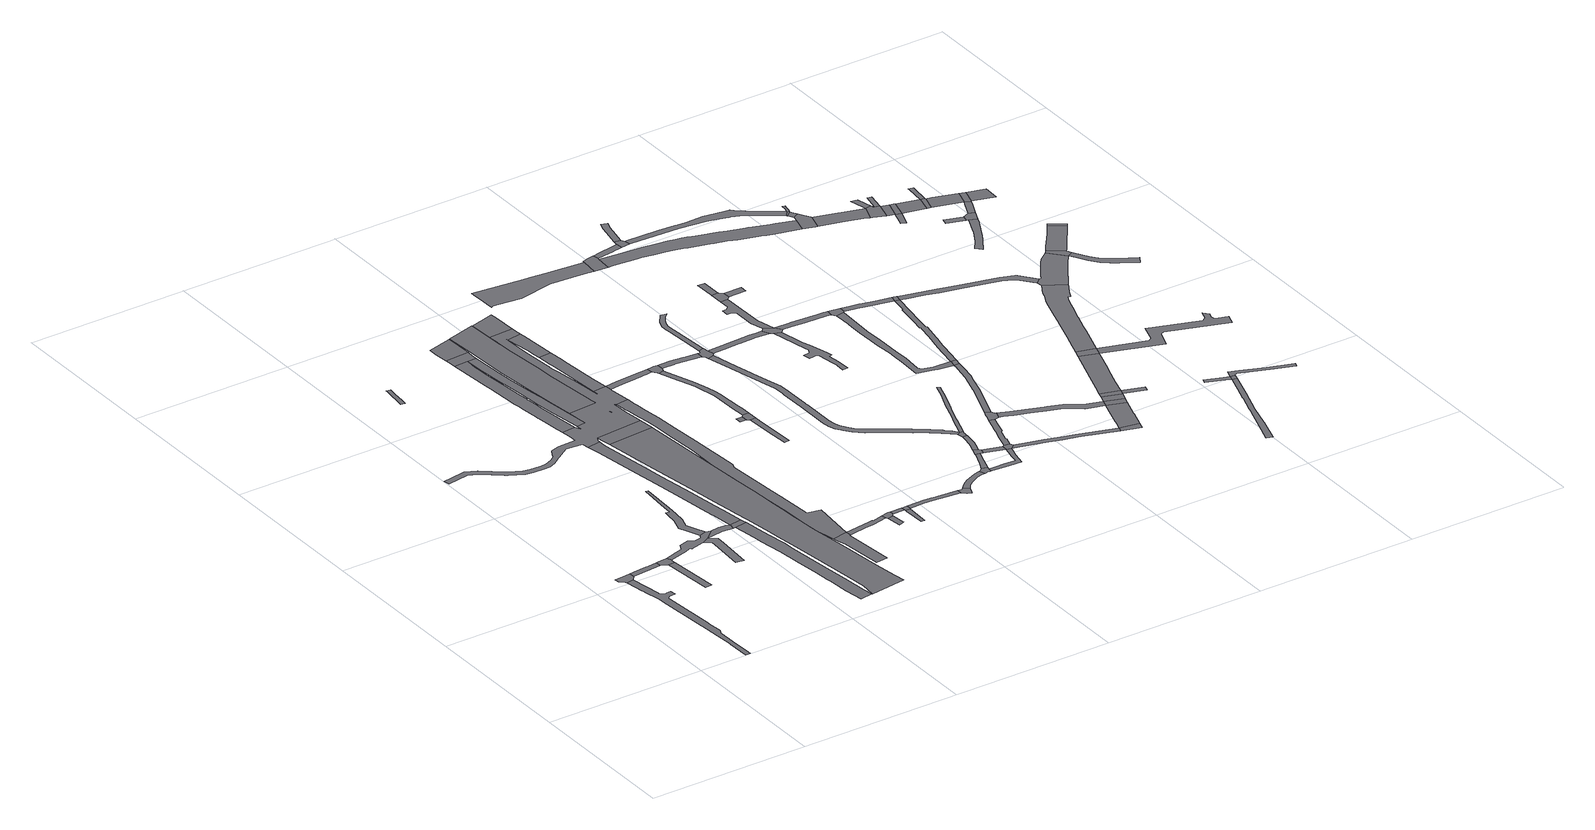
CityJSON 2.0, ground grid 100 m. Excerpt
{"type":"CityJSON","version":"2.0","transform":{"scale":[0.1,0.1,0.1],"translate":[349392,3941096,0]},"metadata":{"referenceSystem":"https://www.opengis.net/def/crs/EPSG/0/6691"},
"CityObjects":{
"road1":{"type":"Road","attributes":{"RoadStructureAttribute.sectionType":"1"},"geometry":[{"type":"MultiSurface","lod":"1","boundaries":[[[0,1,2,3,4,5,6,7,8,9,10,11,12,13,14,15,16,17,18,19,20,21,22,23,24,25,26,27,28,29,30,31,32,33]]]}]},
"road2":{"type":"Road","geometry":[{"type":"MultiSurface","lod":"1","boundaries":[[[32,34,35,36,37,38,39,40,41,33]]]}]},
"road3":{"type":"Road","attributes":{"RoadStructureAttribute.sectionType":"1"},"geometry":[{"type":"MultiSurface","lod":"1","boundaries":[[[42,43,44,45,46,35,34,47,48,49]]]}]},
"road4":{"type":"Road","attributes":{"RoadStructureAttribute.sectionType":"1"},"geometry":[{"type":"MultiSurface","lod":"1","boundaries":[[[50,51,52,53]]]}]},
"road5":{"type":"Road","geometry":[{"type":"MultiSurface","lod":"1","boundaries":[[[54,50,53,55,56,57,58,59,42,49]]]}]},
"road6":{"type":"Road","geometry":[{"type":"MultiSurface","lod":"1","boundaries":[[[60,61,62,63,64,65,66,67,68,69,70,58,57,71,72,73,74,75,76,77,78,79]]]}]},
"road7":{"type":"Road","attributes":{"RoadStructureAttribute.sectionType":"1"},"geometry":[{"type":"MultiSurface","lod":"1","boundaries":[[[78,80,81,82,83,84,85,79]]]}]},
"road8":{"type":"Road","attributes":{"RoadStructureAttribute.sectionType":"1"},"geometry":[{"type":"MultiSurface","lod":"1","boundaries":[[[61,86,87,88,89,90,91,92,93,94,95,96,97,98,99,62]]]}]},
"road9":{"type":"Road","geometry":[{"type":"MultiSurface","lod":"1","boundaries":[[[100,101,102,103,104,105,60,79]]]}]},
"road10":{"type":"Road","attributes":{"RoadStructureAttribute.sectionType":"1"},"geometry":[{"type":"MultiSurface","lod":"1","boundaries":[[[106,107,108,109,110,111,112,113,114,115,116,117]]]}]},
"road11":{"type":"Road","attributes":{"RoadStructureAttribute.sectionType":"1"},"geometry":[{"type":"MultiSurface","lod":"1","boundaries":[[[118,119,120,121,122,123,124,125,126,127,128,129,130,131,132,133,134,135,136,137,138,139,140]]]}]},
"road12":{"type":"Road","geometry":[{"type":"MultiSurface","lod":"1","boundaries":[[[103,102,128,127,141,142]]]}]},
"road13":{"type":"Road","attributes":{"RoadStructureAttribute.sectionType":"1"},"geometry":[{"type":"MultiSurface","lod":"1","boundaries":[[[143,144,145,146,147,148,149,150,103,142,151,152,153,154,155,156,157,158,159,160]]]}]},
"road14":{"type":"Road","geometry":[{"type":"MultiSurface","lod":"1","boundaries":[[[161,162,163,164,165,166,167,168,169,170,171,172,173,174,175,176,177,178,179,180,181,182,183,184,185,186,187,188,189,190,191,192,193,194,195,196,197,198,199,200,201,202,203,204,205,206,207,208,209,210,211,212,213,214,215,216,217,160,159,218,219,220,221,222,223,224,225,226,227,228,229,230,231,232,233,234,235,236,237,238,239,240,241,242,243,244,245,246,247,248,249,250,251],[252,253,254,255,256,257,258,259,260,261]]]}]},
"road15":{"type":"Road","attributes":{"function":"2","RoadStructureAttribute.sectionType":"1"},"geometry":[{"type":"MultiSurface","lod":"1","boundaries":[[[262,263,264,265,266,267,268,269,270,271,272,273,274,275,276,277,278,279,280,281,282,283,284,285,286,287,288,289,290,291,292,293,294,295,296,297,298,299,300]]]}]},
"road16":{"type":"Road","geometry":[{"type":"MultiSurface","lod":"1","boundaries":[[[301,302,303,304,305,306,307,308,309]]]}]},
"road17":{"type":"Road","geometry":[{"type":"MultiSurface","lod":"1","boundaries":[[[310,311,312,313,314,315,316,317,318,319,320,321,322,323,181,180,324,325,326,327,328,329,330,331,332,333,334,335]]]}]},
"road18":{"type":"Road","attributes":{"RoadStructureAttribute.sectionType":"1"},"geometry":[{"type":"MultiSurface","lod":"1","boundaries":[[[299,336,221,220,337,338,300]]]}]},
"road19":{"type":"Road","geometry":[{"type":"MultiSurface","lod":"1","boundaries":[[[339,340,341,342,343,344,345,346,347,177,176,348,349,350,351,352,353,354,355,356,335]]]}]},
"road20":{"type":"Road","attributes":{"RoadStructureAttribute.sectionType":"1"},"geometry":[{"type":"MultiSurface","lod":"1","boundaries":[[[308,357,358,359,360,361,362,363,364,365,309]]]}]},
"road21":{"type":"Road","geometry":[{"type":"MultiSurface","lod":"1","boundaries":[[[366,367,310,335,356,368,369]]]}]},
"road22":{"type":"Road","attributes":{"RoadStructureAttribute.sectionType":"1"},"geometry":[{"type":"MultiSurface","lod":"1","boundaries":[[[229,370,371,372,373,374,375,376,377,378,379,380,381,382,383,384,385,386,387,388,389,301,309,390,391,392,393,394,395,396,397,398,399,400,401,402,403,230]]]}]},
"road23":{"type":"Road","attributes":{"RoadStructureAttribute.sectionType":"1"},"geometry":[{"type":"MultiSurface","lod":"1","boundaries":[[[404,405,406,366,369]]]}]},
"road24":{"type":"Road","attributes":{"function":"2","RoadStructureAttribute.sectionType":"7"},"geometry":[{"type":"MultiSurface","lod":"1","boundaries":[[[407,408,409,410,411,412,413,414,415,173,172,416,417,418,419,420,421,422,423,424,425]]]}]},
"road25":{"type":"Road","geometry":[{"type":"MultiSurface","lod":"1","boundaries":[[[426,427,428,429,430,431]]]}]},
"road26":{"type":"Road","geometry":[{"type":"MultiSurface","lod":"1","boundaries":[[[430,432,433,434,435,436,361,360,431]]]}]},
"road27":{"type":"Road","attributes":{"RoadStructureAttribute.sectionType":"1"},"geometry":[{"type":"MultiSurface","lod":"1","boundaries":[[[437,438,434,433]]]}]},
"road28":{"type":"Road","geometry":[{"type":"MultiSurface","lod":"1","boundaries":[[[439,440,441,442,443]]]}]},
"road29":{"type":"Road","geometry":[{"type":"MultiSurface","lod":"1","boundaries":[[[442,444,445,446,447,438,437,443]]]}]},
"road30":{"type":"Road","geometry":[{"type":"MultiSurface","lod":"1","boundaries":[[[448,449,450,451,452,234,233,453,454,455,456,457,458,459]]]}]},
"road31":{"type":"Road","attributes":{"RoadStructureAttribute.sectionType":"1"},"geometry":[{"type":"MultiSurface","lod":"1","boundaries":[[[460,249,248,461,462,448,459]]]}]},
"road32":{"type":"Road","geometry":[{"type":"MultiSurface","lod":"1","boundaries":[[[463,464,465,466,161,251]]]}]},
"road33":{"type":"Road","geometry":[{"type":"MultiSurface","lod":"1","boundaries":[[[232,467,468,469,470,471,472,473,474,475,233]]]}]},
"road34":{"type":"Road","attributes":{"RoadStructureAttribute.sectionType":"1"},"geometry":[{"type":"MultiSurface","lod":"1","boundaries":[[[476,477,478,479,480,446,445,481,482,483,484,485,486,487]]]}]},
"road35":{"type":"Road","geometry":[{"type":"MultiSurface","lod":"1","boundaries":[[[488,489,490,491]]]}]},
"road36":{"type":"Road","attributes":{"RoadStructureAttribute.sectionType":"1"},"geometry":[{"type":"MultiSurface","lod":"1","boundaries":[[[492,493,494,495,496,497]]]}]},
"road37":{"type":"Road","geometry":[{"type":"MultiSurface","lod":"1","boundaries":[[[497,496,498,499,488,491]]]}]},
"road38":{"type":"Road","attributes":{"RoadStructureAttribute.sectionType":"1"},"geometry":[{"type":"MultiSurface","lod":"1","boundaries":[[[500,501,502,503,504,505,499,498,506,507,508,509,510,511,512,513,514]]]}]},
"road39":{"type":"Road","geometry":[{"type":"MultiSurface","lod":"1","boundaries":[[[513,515,516,517,473,472,518,514]]]}]},
"road40":{"type":"Road","geometry":[{"type":"MultiSurface","lod":"1","boundaries":[[[486,519,520,521,522,523,524,487]]]}]},
"road41":{"type":"Road","attributes":{"RoadStructureAttribute.sectionType":"1"},"geometry":[{"type":"MultiSurface","lod":"1","boundaries":[[[525,526,527,528,529,523,522,530,531,532,533,534,535,536]]]}]},
"road42":{"type":"Road","attributes":{"RoadStructureAttribute.sectionType":"1"},"geometry":[{"type":"MultiSurface","lod":"1","boundaries":[[[537,538,539,540,516,515,541,542,543,544,545]]]}]},
"road43":{"type":"Road","geometry":[{"type":"MultiSurface","lod":"1","boundaries":[[[546,547,536,535,548,549,550,551,552,553,554]]]}]},
"road44":{"type":"Road","geometry":[{"type":"MultiSurface","lod":"1","boundaries":[[[544,555,556,557,558,559,560,561,562,563,545]]]}]},
"road45":{"type":"Road","attributes":{"function":"3","RoadStructureAttribute.sectionType":"1"},"geometry":[{"type":"MultiSurface","lod":"1","boundaries":[[[564,565,566,567,568,569,570,571,572,573,574,575,576,577,578,579,580,581,582]]]}]},
"road46":{"type":"Road","attributes":{"RoadStructureAttribute.sectionType":"1"},"geometry":[{"type":"MultiSurface","lod":"1","boundaries":[[[553,583,584,585,586,587,588,589,554]]]}]},
"road47":{"type":"Road","attributes":{"RoadStructureAttribute.sectionType":"1"},"geometry":[{"type":"MultiSurface","lod":"1","boundaries":[[[556,590,591,592,593,594,595,596,597,598,599,600,601,602,603,604,605,606,607,608,609,610,611,612,613,614,615,616,617,618,619,620,621,622,623,624,625,626,627,628,629,630,631,632,633,634,635,636,637,638,639,557]]]}]},
"road48":{"type":"Road","attributes":{"RoadStructureAttribute.sectionType":"1"},"geometry":[{"type":"MultiSurface","lod":"1","boundaries":[[[640,641,642,643,644,645,646,647,648,649,650,561,560]]]}]},
"road49":{"type":"Road","geometry":[{"type":"MultiSurface","lod":"1","boundaries":[[[651,652,653,654,655,586,585,656]]]}]},
"road50":{"type":"Road","attributes":{"RoadStructureAttribute.sectionType":"1"},"geometry":[{"type":"MultiSurface","lod":"1","boundaries":[[[551,657,658,659,660,661,662,663,664,665,666,667,668,552]]]}]},
"road51":{"type":"Road","attributes":{"RoadStructureAttribute.sectionType":"1"},"geometry":[{"type":"MultiSurface","lod":"1","boundaries":[[[653,669,670,671,672,673,674,675,676,677,678,679,680,654]]]}]},
"road52":{"type":"Road","attributes":{"RoadStructureAttribute.sectionType":"1"},"geometry":[{"type":"MultiSurface","lod":"1","boundaries":[[[681,663,682,651,656]]]}]},
"road53":{"type":"Road","geometry":[{"type":"MultiSurface","lod":"1","boundaries":[[[674,683,684,685,686,614,613,675]]]}]},
"road54":{"type":"Road","attributes":{"RoadStructureAttribute.sectionType":"1"},"geometry":[{"type":"MultiSurface","lod":"1","boundaries":[[[687,688,689,690,691,692,693,559,558,694,695,696,697,698,699]]]}]},
"road55":{"type":"Road","geometry":[{"type":"MultiSurface","lod":"1","boundaries":[[[700,701,682,663,662,702]]]}]},
"road56":{"type":"Road","attributes":{"RoadStructureAttribute.sectionType":"1"},"geometry":[{"type":"MultiSurface","lod":"1","boundaries":[[[703,704,705,706,707,701,700,708,709,710,711,712,713,714,715]]]}]},
"road57":{"type":"Road","attributes":{"RoadStructureAttribute.sectionType":"1"},"geometry":[{"type":"MultiSurface","lod":"1","boundaries":[[[686,716,717,718,719,720,721,722,723,724,725,726,727,728,729,730,731,732,733,614]]]}]},
"road58":{"type":"Road","geometry":[{"type":"MultiSurface","lod":"1","boundaries":[[[734,735,736,737,738,739,740,564,582]]]}]},
"road59":{"type":"Road","geometry":[{"type":"MultiSurface","lod":"1","boundaries":[[[741,742,743,744,745,746,747,748,749,750,751,752,753,754,755,756,757,758,759,760,761,762,763,764,765,766,767,768]]]}]},
"road60":{"type":"Road","geometry":[{"type":"MultiSurface","lod":"1","boundaries":[[[741,768,769,770,771,687,699]]]}]},
"road61":{"type":"Road","attributes":{"RoadStructureAttribute.sectionType":"1"},"geometry":[{"type":"MultiSurface","lod":"1","boundaries":[[[772,773,774,775,776,777,778,779,771,770,780,781]]]}]},
"road62":{"type":"Road","geometry":[{"type":"MultiSurface","lod":"1","boundaries":[[[782,783,784,785,786,787,715,714,788,789]]]}]},
"road63":{"type":"Road","attributes":{"RoadStructureAttribute.sectionType":"1"},"geometry":[{"type":"MultiSurface","lod":"1","boundaries":[[[662,790,791,792,793,794,795,796,797,798,799,800,801,702]]]}]},
"road64":{"type":"Road","attributes":{"RoadStructureAttribute.sectionType":"1"},"geometry":[{"type":"MultiSurface","lod":"1","boundaries":[[[802,803,804,805,806,737,736,807,808,809,810]]]}]},
"road65":{"type":"Road","geometry":[{"type":"MultiSurface","lod":"1","boundaries":[[[811,812,813,814,772,781]]]}]},
"road66":{"type":"Road","attributes":{"RoadStructureAttribute.sectionType":"1"},"geometry":[{"type":"MultiSurface","lod":"1","boundaries":[[[815,816,817,818,814,813]]]}]},
"road67":{"type":"Road","attributes":{"RoadStructureAttribute.sectionType":"1"},"geometry":[{"type":"MultiSurface","lod":"1","boundaries":[[[769,819,820,821,822,823,824,825,826,827,828,829,830,770]]]}]},
"road68":{"type":"Road","attributes":{"RoadStructureAttribute.sectionType":"1"},"geometry":[{"type":"MultiSurface","lod":"1","boundaries":[[[831,832,833,834,835,836,837,838,839,840,784,783,841,842,843,844,845,846,847,848,849,850,851]]]}]},
"road69":{"type":"Road","attributes":{"RoadStructureAttribute.sectionType":"1"},"geometry":[{"type":"MultiSurface","lod":"1","boundaries":[[[811,852,853,812]]]}]},
"road70":{"type":"Road","geometry":[{"type":"MultiSurface","lod":"1","boundaries":[[[854,855,802,810,856,857]]]}]},
"road71":{"type":"Road","attributes":{"RoadStructureAttribute.sectionType":"1"},"geometry":[{"type":"MultiSurface","lod":"1","boundaries":[[[854,858,859,860,861,862,863,864,865,866,855]]]}]},
"road72":{"type":"Road","attributes":{"RoadStructureAttribute.sectionType":"1"},"geometry":[{"type":"MultiSurface","lod":"1","boundaries":[[[867,868,869,870,871,872,873,874,875,789,788,876,877,878,879,880,881,882,883,884]]]}]},
"road73":{"type":"Road","attributes":{"RoadStructureAttribute.sectionType":"1"},"geometry":[{"type":"MultiSurface","lod":"1","boundaries":[[[885,886,887,888,889,890,891,892,893,894,895,896,897,898,831,899,900,901,902,903,904,905,906,907,908,909,910,911,912]]]}]},
"road74":{"type":"Road","geometry":[{"type":"MultiSurface","lod":"1","boundaries":[[[913,899,831,851]]]}]},
"road75":{"type":"Road","geometry":[{"type":"MultiSurface","lod":"1","boundaries":[[[914,915,916,824,823,885,912]]]}]},
"road76":{"type":"Road","geometry":[{"type":"MultiSurface","lod":"1","boundaries":[[[795,917,918,796]]]}]},
"road77":{"type":"Road","attributes":{"function":"2","RoadStructureAttribute.sectionType":"1"},"geometry":[{"type":"MultiSurface","lod":"1","boundaries":[[[918,919,920,921,884,922,923,924,796]]]}]},
"road78":{"type":"Road","attributes":{"function":"3","RoadStructureAttribute.sectionType":"1"},"geometry":[{"type":"MultiSurface","lod":"1","boundaries":[[[925,926,927,928,929,930,931,932,933,934,935,936,937,938,939,940,941,942,943,944,735,734,945,946,947,948,949,950,951,952,953,954,955,956,957,958,959,960,961,962,963,964]]]}]},
"road79":{"type":"Road","attributes":{"RoadStructureAttribute.sectionType":"1"},"geometry":[{"type":"MultiSurface","lod":"1","boundaries":[[[965,966,967,968,969,970,971,972,973,974,975,899,913,976,977,978,979,980,981,982,983,984,985,986]]]}]},
"road80":{"type":"Road","attributes":{"RoadStructureAttribute.sectionType":"1"},"geometry":[{"type":"MultiSurface","lod":"1","boundaries":[[[914,987,988,989,990,965,991,992,993,994,995,996,997,998,999,915]]]}]},
"road81":{"type":"Road","geometry":[{"type":"MultiSurface","lod":"1","boundaries":[[[921,1000,1001,867,884]]]}]},
"road82":{"type":"Road","attributes":{"function":"2","RoadStructureAttribute.sectionType":"1"},"geometry":[{"type":"MultiSurface","lod":"1","boundaries":[[[1000,1002,1003,1004,1005,1001]]]}]},
"road83":{"type":"Road","geometry":[{"type":"MultiSurface","lod":"1","boundaries":[[[1006,1007,1008,1005,1004]]]}]},
"road84":{"type":"Road","attributes":{"RoadStructureAttribute.sectionType":"1"},"geometry":[{"type":"MultiSurface","lod":"1","boundaries":[[[856,1009,1010,1011,1012,1013,1014,1015,1016,1017,1018,1019,1020,1021,1022,1023,1024,1025,1026,1027,1028,1029,1030,1031,1032,1033,857]]]}]},
"road85":{"type":"Road","geometry":[{"type":"MultiSurface","lod":"1","boundaries":[[[1034,1035,991,965,986]]]}]},
"road86":{"type":"Road","geometry":[{"type":"MultiSurface","lod":"1","boundaries":[[[1006,1036,1037,1038,1039,1007]]]}]},
"road87":{"type":"Road","attributes":{"function":"2","RoadStructureAttribute.sectionType":"1"},"geometry":[{"type":"MultiSurface","lod":"1","boundaries":[[[1007,1040,1041,1042,1043,1044,1045,1046,1047,1008]]]}]},
"road88":{"type":"Road","geometry":[{"type":"MultiSurface","lod":"1","boundaries":[[[1048,1049,1045,1044]]]}]},
"road89":{"type":"Road","attributes":{"RoadStructureAttribute.sectionType":"1"},"geometry":[{"type":"MultiSurface","lod":"1","boundaries":[[[1050,1051,1052,1053,1054,1055,1056,1057,1058,1059,1060,1061,1062,1063,1064,1065,1066,1067,1068,1069,1070]]]}]},
"road90":{"type":"Road","attributes":{"RoadStructureAttribute.sectionType":"1"},"geometry":[{"type":"MultiSurface","lod":"1","boundaries":[[[1071,1072,1073,1074,1075,1076,1077,1078,1079,1080,1081,1082,1083,1084,1085,1086,1087,1088,1089,1090,1091,1092,1093,1034,986]]]}]},
"road91":{"type":"Road","geometry":[{"type":"MultiSurface","lod":"1","boundaries":[[[1094,1095,1096,1097,1098,1099,1100,1101,1102,925,964,1103,1104]]]}]},
"road92":{"type":"Road","geometry":[{"type":"MultiSurface","lod":"1","boundaries":[[[1019,1018,1105,1106,1107,1108]]]}]},
"road93":{"type":"Road","attributes":{"RoadStructureAttribute.sectionType":"1"},"geometry":[{"type":"MultiSurface","lod":"1","boundaries":[[[1109,1107,1106,1110,1111,1101,1100]]]}]},
"road94":{"type":"Road","geometry":[{"type":"MultiSurface","lod":"1","boundaries":[[[1112,1113,1114,1115,1116,1117,1118,1019,1108]]]}]},
"road95":{"type":"Road","geometry":[{"type":"MultiSurface","lod":"1","boundaries":[[[1119,1120,1121,1122,1123,1124]]]}]},
"road96":{"type":"Road","attributes":{"function":"2","RoadStructureAttribute.sectionType":"1"},"geometry":[{"type":"MultiSurface","lod":"1","boundaries":[[[1125,1126,1127,1128,1129,1130,1131,1132,1133,1134,1135,1136,1137,1138,1139,1140,1141,1142,1143,1144,1145,1146,1147,1148,1149,1049,1048]]]}]},
"road97":{"type":"Road","geometry":[{"type":"MultiSurface","lod":"1","boundaries":[[[1058,1057,1150,1119,1124]]]}]},
"road98":{"type":"Road","attributes":{"function":"3","RoadStructureAttribute.sectionType":"1"},"geometry":[{"type":"MultiSurface","lod":"1","boundaries":[[[1151,1152,1153,1154,1155,1156,1157,1094,1104]]]}]},
"road99":{"type":"Road","geometry":[{"type":"MultiSurface","lod":"1","boundaries":[[[1158,1159,1160,1161,1162,1163,1164,1165,1166,1167,1168,1169,1170,1171,1172,1173,1048,1044]]]}]},
"road100":{"type":"Road","attributes":{"RoadStructureAttribute.sectionType":"1"},"geometry":[{"type":"MultiSurface","lod":"1","boundaries":[[[1174,1175,1176,1119,1150,1177,1178,1179,1180,1181]]]}]},
"road101":{"type":"Road","geometry":[{"type":"MultiSurface","lod":"1","boundaries":[[[1182,1183,1184,1156,1155,1185,1186,1187,1188,1189,1190,1191]]]}]},
"road102":{"type":"Road","attributes":{"RoadStructureAttribute.sectionType":"1"},"geometry":[{"type":"MultiSurface","lod":"1","boundaries":[[[1192,1193,1194,1156,1184]]]}]},
"road103":{"type":"Road","geometry":[{"type":"MultiSurface","lod":"1","boundaries":[[[1195,1196,1197,1198]]]}]},
"road104":{"type":"Road","attributes":{"function":"3","RoadStructureAttribute.sectionType":"1"},"geometry":[{"type":"MultiSurface","lod":"1","boundaries":[[[1199,1189,1188,1198,1200]]]}]},
"road105":{"type":"Road","attributes":{"RoadStructureAttribute.sectionType":"1"},"geometry":[{"type":"MultiSurface","lod":"1","boundaries":[[[1190,1201,1202,1203,1204,1191]]]}]},
"road106":{"type":"Road","geometry":[{"type":"MultiSurface","lod":"1","boundaries":[[[1198,1197,1205,1206,1207,1200]]]}]},
"road107":{"type":"Road","geometry":[{"type":"MultiSurface","lod":"1","boundaries":[[[1208,1209,1210,1211,1212,1213,1214,1215,1216,1217,1218,1083,1082,1138,1137,1219,1220,1221,1222,1223,1224,1225,1226,1227,1228,1229]]]}]},
"road108":{"type":"Road","attributes":{"RoadStructureAttribute.sectionType":"1"},"geometry":[{"type":"MultiSurface","lod":"1","boundaries":[[[1230,1231,1232,1233,1234,1235,1236,1237,1238,1239,1240,1241,1242,1243,1244]]]}]},
"road109":{"type":"Road","attributes":{"function":"3","RoadStructureAttribute.sectionType":"1"},"geometry":[{"type":"MultiSurface","lod":"1","boundaries":[[[1205,1245,1246,1206]]]}]},
"road110":{"type":"Road","attributes":{"RoadStructureAttribute.sectionType":"1"},"geometry":[{"type":"MultiSurface","lod":"1","boundaries":[[[1247,1248,1249,1250]]]}]},
"road111":{"type":"Road","geometry":[{"type":"MultiSurface","lod":"1","boundaries":[[[1245,1251,1252,1253,1254,1255,1246]]]}]},
"road112":{"type":"Road","geometry":[{"type":"MultiSurface","lod":"1","boundaries":[[[1256,1257,1258,1259,1260,1208,1229]]]}]},
"road113":{"type":"Road","geometry":[{"type":"MultiSurface","lod":"1","boundaries":[[[1261,1250,1249,1230,1244,1262]]]}]},
"road114":{"type":"Road","geometry":[{"type":"MultiSurface","lod":"1","boundaries":[[[1255,1263,1264,1265,1266,1267,1268,1246]]]}]},
"road115":{"type":"Road","attributes":{"function":"3","RoadStructureAttribute.sectionType":"1"},"geometry":[{"type":"MultiSurface","lod":"1","boundaries":[[[1269,1270,1254,1253,1271]]]}]},
"road116":{"type":"Road","attributes":{"RoadStructureAttribute.sectionType":"1"},"geometry":[{"type":"MultiSurface","lod":"1","boundaries":[[[1272,1261,1262,1273,1274,1271]]]}]},
"road117":{"type":"Road","attributes":{"RoadStructureAttribute.sectionType":"1"},"geometry":[{"type":"MultiSurface","lod":"1","boundaries":[[[1275,1276,1277,1278,1279,1259,1258,1280,1281,1282,1283,1284]]]}]},
"road118":{"type":"Road","geometry":[{"type":"MultiSurface","lod":"1","boundaries":[[[1285,1286,1287,1288,1289,1290,1291,1292,1293,1294,1295,1296,1256,1229]]]}]},
"road119":{"type":"Road","geometry":[{"type":"MultiSurface","lod":"1","boundaries":[[[1274,1297,1298,1269,1271]]]}]},
"road120":{"type":"Road","attributes":{"function":"3","RoadStructureAttribute.sectionType":"1"},"geometry":[{"type":"MultiSurface","lod":"1","boundaries":[[[1299,1300,1301,1298,1297]]]}]},
"road121":{"type":"Road","geometry":[{"type":"MultiSurface","lod":"1","boundaries":[[[1283,1302,1303,1284]]]}]}
},
"vertices":[
[227,899,0],[229,887,0],[232,869,0],[249,773,0],[251,761,0],[254,736,0],[279,401,0],[280,394,0],[286,310,0],[287,297,0],[294,156,0],[294,144,0],[298,4,0],[328,5,0],[327,42,0],[325,121,0],[323,168,0],[320,281,0],[323,285,0],[332,303,0],[325,397,0],[325,405,0],[299,740,0],[299,749,0],[312,765,0],[355,772,0],[354,779,0],[350,805,0],[322,802,0],[312,801,0],[286,817,0],[284,831,0],[251,1022,0],[207,1014,0],
[275,1054,0],[272,1088,0],[247,1086,0],[214,1083,0],[194,1081,0],[170,1078,0],[173,1050,0],[205,1026,0],
[460,1107,0],[442,1105,0],[403,1100,0],[390,1099,0],[305,1091,0],[395,1065,0],[412,1067,0],[464,1073,0],
[503,1051,0],[531,735,0],[575,739,0],[547,1055,0],
[481,1063,0],[545,1081,0],[545,1083,0],[546,1084,0],[536,1116,0],[476,1109,0],
[904,1226,0],[872,1234,0],[826,1219,0],[814,1195,0],[774,1185,0],[736,1205,0],[674,1189,0],[656,1152,0],[612,1139,0],[569,1126,0],[560,1123,0],[618,1105,0],[665,1120,0],[686,1126,0],[693,1128,0],[706,1132,0],[707,1122,0],[711,1123,0],[795,1144,0],[840,1172,0],
[834,1111,0],[833,1086,0],[820,866,0],[871,861,0],[885,1084,0],[888,1134,0],
[840,1308,0],[822,1351,0],[842,1418,0],[850,1491,0],[854,1560,0],[867,1779,0],[848,1779,0],[836,1574,0],[833,1523,0],[807,1525,0],[805,1495,0],[797,1427,0],[774,1348,0],[798,1292,0],
[942,1188,0],[951,1187,0],[1017,1182,0],[1026,1223,0],[1001,1227,0],[958,1231,0],
[325,3463,0],[326,3470,0],[326,3474,0],[301,3479,0],[300,3466,0],[300,3465,0],[296,3423,0],[288,3350,0],[283,3312,0],[308,3309,0],[313,3346,0],[322,3428,0],
[1237,165,0],[1229,235,0],[1211,390,0],[1197,513,0],[1163,817,0],[1156,891,0],[1137,1022,0],[1134,1044,0],[1132,1057,0],[1110,1193,0],[1035,1181,0],[1055,1035,0],[1058,1013,0],[1064,973,0],[1073,903,0],[1086,821,0],[1103,667,0],[1116,545,0],[1128,434,0],[1130,410,0],[1132,388,0],[1144,273,0],[1159,154,0],
[1106,1217,0],[1104,1235,0],
[876,2267,0],[913,2014,0],[949,1771,0],[975,1584,0],[986,1512,0],[995,1448,0],[1007,1367,0],[1007,1365,0],[1088,1341,0],[1083,1378,0],[1073,1445,0],[1047,1634,0],[1012,1862,0],[987,2042,0],[949,2308,0],[946,2345,0],[945,2365,0],[863,2353,0],
[1095,3643,0],[1098,3578,0],[1098,3572,0],[1103,3474,0],[1127,3205,0],[1129,3173,0],[1129,3163,0],[1130,3116,0],[1165,2778,0],[1166,2773,0],[1170,2732,0],[1169,2731,0],[987,2712,0],[997,2617,0],[1001,2582,0],[999,2580,0],[941,2573,0],[946,2533,0],[945,2532,0],[924,2576,0],[839,2566,0],[847,2494,0],[848,2456,0],[737,2450,0],[701,2439,0],[677,2432,0],[656,2400,0],[646,2375,0],[618,2354,0],[589,2341,0],[564,2333,0],[531,2331,0],[467,2335,0],[427,2341,0],[350,2378,0],[341,2386,0],[223,2481,0],[153,2513,0],[61,2498,0],[7,2489,0],[13,2450,0],[147,2471,0],[201,2448,0],[314,2357,0],[330,2345,0],[415,2302,0],[464,2294,0],[534,2290,0],[571,2295,0],[612,2311,0],[647,2335,0],[665,2347,0],[670,2350,0],[718,2382,0],[754,2406,0],[843,2398,0],[857,2397,0],[949,2386,0],[961,2409,0],[962,2410,0],[1262,2435,0],[1260,2458,0],[1248,2565,0],[1247,2570,0],[1245,2595,0],[1239,2665,0],[1240,2665,0],[1245,2663,0],[1251,2653,0],[1332,2661,0],[1317,2805,0],[1318,2805,0],[1313,2845,0],[1230,2839,0],[1233,2809,0],[1230,2786,0],[1229,2785,0],[1228,2784,0],[1219,2878,0],[1210,2968,0],[1189,3120,0],[1182,3177,0],[1180,3202,0],[1179,3209,0],[1165,3378,0],[1156,3581,0],[1159,3575,0],[1160,3567,0],[1251,3580,0],[1250,3601,0],[1248,3650,0],[1181,2601,0],[1180,2603,0],[1180,2610,0],[1181,2611,0],[1181,2607,0],[1181,2602,0],[1182,2602,0],[1182,2593,0],[1181,2593,0],[1181,2599,0],
[1018,2007,0],[1076,1629,0],[1103,1431,0],[1112,1370,0],[1113,1363,0],[1122,1299,0],[1134,1216,0],[1144,1144,0],[1160,1037,0],[1169,966,0],[1182,858,0],[1213,598,0],[1238,384,0],[1251,265,0],[1244,164,0],[1468,197,0],[1451,314,0],[1450,321,0],[1449,326,0],[1448,334,0],[1442,379,0],[1426,492,0],[1402,697,0],[1384,836,0],[1375,909,0],[1371,952,0],[1364,1047,0],[1363,1070,0],[1361,1089,0],[1358,1171,0],[1347,1311,0],[1346,1331,0],[1337,1452,0],[1326,1592,0],[1298,1967,0],[1285,2156,0],[1274,2295,0],[1271,2336,0],[976,2311,0],
[1404,777,0],[1413,741,0],[1424,697,0],[1431,647,0],[1455,436,0],[1528,444,0],[1498,762,0],[1506,763,0],[1501,798,0],
[758,3487,0],[769,3338,0],[778,3217,0],[781,3175,0],[794,2993,0],[796,2973,0],[800,2935,0],[805,2885,0],[814,2785,0],[816,2767,0],[816,2762,0],[827,2671,0],[834,2610,0],[835,2601,0],[893,2845,0],[888,2898,0],[882,2956,0],[881,2967,0],[880,2972,0],[880,2975,0],[874,3029,0],[861,3182,0],[849,3311,0],[842,3396,0],[842,3420,0],[847,3493,0],
[1267,2384,0],[968,2368,0],[972,2337,0],
[853,3385,0],[873,3183,0],[874,3180,0],[889,3023,0],[893,2979,0],[894,2969,0],[900,2888,0],[916,2765,0],[940,2580,0],[995,2609,0],[962,2881,0],[955,2944,0],[945,3020,0],[930,3146,0],[926,3187,0],[916,3295,0],[905,3466,0],[904,3495,0],
[1627,780,0],[1629,780,0],[1673,786,0],[1768,808,0],[1761,836,0],[1693,820,0],[1689,819,0],[1690,825,0],[1666,820,0],
[753,3562,0],[757,3509,0],[903,3536,0],[903,3573,0],
[1259,2594,0],[1261,2583,0],[1265,2555,0],[1278,2465,0],[1286,2402,0],[1291,2341,0],[1300,2220,0],[1312,2004,0],[1313,1817,0],[1340,1453,0],[1345,1386,0],[1350,1330,0],[1360,1195,0],[1366,1071,0],[1368,1048,0],[1370,1007,0],[1374,941,0],[1379,895,0],[1391,836,0],[1404,778,0],[1527,1077,0],[1444,1095,0],[1427,1320,0],[1421,1398,0],[1415,1481,0],[1397,1726,0],[1408,1757,0],[1385,2079,0],[1371,2263,0],[1360,2407,0],[1348,2509,0],[1340,2586,0],[1337,2607,0],[1334,2641,0],
[899,3750,0],[745,3708,0],[746,3651,0],
[904,3751,0],[913,3606,0],[916,3538,0],[917,3497,0],[932,3274,0],[940,3189,0],[954,3027,0],[961,2954,0],[970,2872,0],[1165,2773,0],[1164,2777,0],[1129,3116,0],[1126,3160,0],[1123,3205,0],[1110,3378,0],[1095,3541,0],[1094,3572,0],[1090,3655,0],[1082,3799,0],
[1787,701,0],[1820,714,0],[1822,714,0],[1822,716,0],[1811,801,0],[1775,796,0],
[1810,809,0],[1825,819,0],[1825,847,0],[1824,847,0],[1812,847,0],
[1901,819,0],[1900,847,0],
[1903,802,0],[1907,667,0],[1927,666,0],[1932,812,0],[1903,813,0],
[1932,816,0],[1936,819,0],[1936,848,0],[1912,847,0],
[1191,3310,0],[1200,3214,0],[1201,3206,0],[1204,3179,0],[1226,2886,0],[1307,2905,0],[1302,2955,0],[1285,3168,0],[1279,3246,0],[1279,3248,0],[1278,3265,0],[1274,3318,0],
[1254,3552,0],[1184,3409,0],[1187,3353,0],
[1242,3800,0],[1240,3841,0],[1088,3800,0],[1093,3685,0],
[1402,2815,0],[1470,2821,0],[1537,2827,0],[1552,2828,0],[1573,2830,0],[1609,2833,0],[1605,2874,0],[1534,2868,0],[1392,2856,0],
[2131,841,0],[2099,844,0],[2093,845,0],[2048,849,0],[1946,848,0],[2034,819,0],[2045,819,0],[2055,818,0],[2119,813,0],[2133,812,0],[2257,802,0],[2259,830,0],
[1741,2153,0],[1703,2154,0],[1702,2114,0],[1740,2113,0],
[1766,1939,0],[1775,1793,0],[1807,1799,0],[1797,2070,0],[1796,2102,0],[1756,2101,0],
[1794,2171,0],[1756,2170,0],
[1665,2712,0],[1716,2570,0],[1720,2547,0],[1745,2426,0],[1749,2287,0],[1749,2269,0],[1792,2235,0],[1790,2264,0],[1782,2430,0],[1776,2468,0],[1761,2527,0],[1756,2543,0],[1739,2608,0],[1669,2811,0],[1635,2799,0],
[1679,2835,0],[1679,2877,0],[1652,2878,0],[1631,2809,0],
[2283,774,0],[2309,766,0],[2313,777,0],[2327,812,0],[2297,840,0],[2286,828,0],
[2437,928,0],[2388,908,0],[2361,894,0],[2329,873,0],[2308,851,0],[2342,831,0],[2353,846,0],[2384,868,0],[2433,893,0],[2466,900,0],[2489,902,0],[2473,937,0],
[1857,2867,0],[1840,2868,0],[1761,2876,0],[1704,2877,0],[1760,2835,0],[1762,2835,0],[1764,2835,0],[1926,2818,0],[1930,2860,0],
[2485,942,0],[2484,941,0],[2496,903,0],[2507,904,0],[2524,905,0],[2530,904,0],[2531,932,0],[2536,948,0],[2500,959,0],
[1942,2805,0],[1947,2785,0],[1986,2795,0],[1998,2812,0],[1992,2854,0],[1985,2886,0],[1953,2880,0],[1950,2872,0],[1944,2859,0],
[1976,4026,0],[1737,4048,0],[1643,4056,0],[1603,4061,0],[1282,4095,0],[1282,4075,0],[1283,4042,0],[1284,3983,0],[1285,3952,0],[1286,3904,0],[1301,3914,0],[1395,3904,0],[1476,3895,0],[1694,3939,0],[1830,3927,0],[1928,3919,0],[1942,3917,0],[1964,3916,0],[1968,3916,0],
[2560,1023,0],[2566,1039,0],[2587,1095,0],[2559,1105,0],[2556,1094,0],[2540,1053,0],[2523,1008,0],
[1989,2626,0],[2014,2517,0],[2062,2308,0],[2067,2246,0],[2067,2224,0],[2067,2110,0],[2067,2062,0],[2068,1854,0],[2073,1803,0],[2086,1763,0],[2104,1732,0],[2111,1721,0],[2144,1681,0],[2196,1634,0],[2313,1556,0],[2378,1512,0],[2414,1487,0],[2416,1486,0],[2445,1466,0],[2486,1437,0],[2538,1394,0],[2574,1362,0],[2575,1361,0],[2602,1334,0],[2624,1350,0],[2599,1385,0],[2566,1415,0],[2561,1420,0],[2509,1462,0],[2507,1464,0],[2430,1525,0],[2391,1552,0],[2336,1589,0],[2221,1666,0],[2173,1709,0],[2144,1745,0],[2143,1746,0],[2123,1779,0],[2113,1811,0],[2108,1856,0],[2108,2059,0],[2108,2062,0],[2108,2087,0],[2107,2223,0],[2107,2248,0],[2102,2313,0],[2078,2411,0],[2053,2513,0],[2039,2568,0],[2025,2632,0],
[1983,2895,0],[1962,3193,0],[1969,3221,0],[1984,3252,0],[2007,3285,0],[2032,3308,0],[1995,3318,0],[1950,3258,0],[1933,3209,0],[1933,3168,0],[1935,3139,0],
[2614,1124,0],[2612,1126,0],[2602,1137,0],[2575,1151,0],[2564,1118,0],[2604,1090,0],
[2537,904,0],[2639,899,0],[2722,895,0],[2735,972,0],[2756,1035,0],[2759,1044,0],[2730,1052,0],[2723,1026,0],[2710,976,0],[2703,925,0],[2637,928,0],[2563,931,0],
[2608,1155,0],[2613,1170,0],[2626,1211,0],[2627,1217,0],[2634,1259,0],[2638,1295,0],[2610,1298,0],[2605,1263,0],[2597,1221,0],[2596,1215,0],[2586,1183,0],[2577,1158,0],
[2619,1086,0],[2730,1088,0],
[2639,1306,0],[2639,1322,0],[2638,1329,0],[2643,1344,0],
[2356,2862,0],[2354,2863,0],[2348,2863,0],[2311,2866,0],[2277,2868,0],[2189,2863,0],[2008,2853,0],[2075,2816,0],[2179,2821,0],[2184,2821,0],[2274,2826,0],[2282,2827,0],[2380,2820,0],
[2777,1089,0],[2743,1094,0],[2786,1071,0],
[2815,1324,0],[2801,1279,0],[2800,1276,0],[2791,1247,0],[2769,1178,0],[2796,1147,0],[2789,1149,0],[2790,1152,0],[2817,1234,0],[2824,1233,0],[2840,1281,0],[2862,1357,0],[2829,1367,0],
[2686,1465,0],[2690,1476,0],[2691,1478,0],[2730,1584,0],[2738,1604,0],[2739,1607,0],[2744,1622,0],[2788,1740,0],[2790,1747,0],[2812,1814,0],[2795,1821,0],[2792,1810,0],[2773,1749,0],[2760,1717,0],[2725,1629,0],[2715,1602,0],[2681,1506,0],[2673,1485,0],
[2056,3909,0],[2063,4010,0],[2064,4017,0],[2057,4056,0],[2013,4048,0],[2009,4047,0],[1980,4041,0],
[2395,2807,0],[2425,2659,0],[2430,2636,0],[2444,2574,0],[2450,2550,0],[2434,2524,0],[2394,2517,0],[2401,2478,0],[2402,2472,0],[2421,2476,0],[2443,2480,0],[2455,2473,0],[2464,2466,0],[2480,2363,0],[2483,2339,0],[2483,2323,0],[2482,2268,0],[2515,2269,0],[2513,2346,0],[2513,2360,0],[2503,2430,0],[2522,2435,0],[2516,2466,0],[2515,2472,0],[2482,2594,0],[2468,2640,0],[2460,2667,0],[2438,2792,0],
[2458,2815,0],[2428,2858,0],[2375,2886,0],
[2350,3252,0],[2351,3187,0],[2330,3165,0],[2303,3165,0],[2303,3120,0],[2331,3120,0],[2352,3099,0],[2354,2968,0],[2399,2974,0],[2395,3253,0],
[2902,1410,0],[2889,1438,0],[2857,1450,0],[2852,1436,0],[2846,1421,0],[2842,1408,0],[2891,1365,0],[2907,1409,0],
[2774,1040,0],[2964,987,0],[3041,966,0],[3142,938,0],[3143,937,0],[3357,868,0],[3368,900,0],[3152,970,0],[3135,975,0],[3052,997,0],[2960,1023,0],[2837,1057,0],
[2234,4086,0],[2211,4084,0],[2104,4065,0],[2069,4058,0],[2062,4057,0],[2178,4037,0],[2184,4038,0],[2216,4044,0],[2238,4046,0],
[2416,3275,0],[2414,3320,0],[2393,3341,0],[2348,3340,0],
[2393,3344,0],[2392,3470,0],[2347,3470,0],[2348,3343,0],
[2511,2812,0],[2606,2805,0],[2729,2801,0],[2752,2800,0],[2767,2798,0],[2772,2839,0],[2753,2841,0],[2746,2842,0],[2711,2844,0],[2568,2851,0],[2547,2852,0],[2512,2853,0],
[3011,1968,0],[3006,1939,0],[3004,1923,0],[2987,1833,0],[2984,1824,0],[2947,1696,0],[2940,1673,0],[2895,1552,0],[2894,1550,0],[2859,1455,0],[2919,1517,0],[2925,1534,0],[2927,1538,0],[2963,1635,0],[2963,1636,0],[2972,1662,0],[3006,1775,0],[3020,1824,0],[3037,1914,0],[3041,1944,0],[3045,1968,0],
[2531,3276,0],[2531,3321,0],
[2279,4113,0],[2240,4120,0],[2294,4052,0],[2290,4092,0],
[2298,4221,0],[2306,4258,0],[2322,4300,0],[2324,4306,0],[2286,4318,0],[2285,4315,0],[2268,4269,0],[2267,4267,0],[2259,4228,0],
[3459,1184,0],[3350,1219,0],[3338,1228,0],[3271,1276,0],[3262,1282,0],[3176,1313,0],[3162,1317,0],[3080,1347,0],[2980,1382,0],[2917,1356,0],[2972,1336,0],[3059,1306,0],[3148,1274,0],[3239,1242,0],[3251,1234,0],[3334,1175,0],[3367,1165,0],[3445,1140,0],
[2787,2772,0],[2786,2662,0],[2786,2653,0],[2785,2626,0],[2784,2528,0],[2785,2499,0],[2787,2439,0],[2788,2377,0],[2797,2277,0],[2796,2231,0],[2794,2156,0],[2791,2011,0],[2907,1982,0],[2913,1980,0],[3018,2013,0],[2920,2017,0],[2909,2017,0],[2844,2035,0],[2830,2058,0],[2836,2182,0],[2836,2189,0],[2834,2277,0],[2832,2434,0],[2831,2478,0],[2830,2512,0],[2830,2546,0],[2829,2601,0],[2836,2779,0],
[3052,2007,0],
[2846,2789,0],[2848,2830,0],[2797,2837,0],
[3473,832,0],[3488,877,0],
[3521,978,0],[3525,991,0],[3561,1102,0],[3416,1049,0],[3390,969,0],[3383,946,0],
[3188,3752,0],[3077,3787,0],[3051,3796,0],[2934,3833,0],[2929,3835,0],[2918,3838,0],[2817,3870,0],[2816,3870,0],[2771,3884,0],[2658,3918,0],[2642,3923,0],[2600,3936,0],[2597,3937,0],[2566,3946,0],[2531,3953,0],[2483,3962,0],[2415,3972,0],[2327,3984,0],[2232,3994,0],[2130,4004,0],[2090,3907,0],[2239,3896,0],[2267,3893,0],[2337,3882,0],[2409,3869,0],[2463,3857,0],[2524,3843,0],[2535,3840,0],[2596,3824,0],[2659,3807,0],[2679,3801,0],[2751,3779,0],[2781,3769,0],[2806,3760,0],[2873,3738,0],[2921,3724,0],[2952,3715,0],[2964,3711,0],[3014,3697,0],[3162,3657,0],
[3138,2727,0],[3123,2625,0],[3123,2623,0],[3117,2624,0],[3097,2484,0],[3085,2409,0],[3092,2408,0],[3090,2401,0],[3071,2304,0],[3046,2180,0],[3034,2111,0],[3078,2162,0],[3080,2175,0],[3088,2212,0],[3097,2253,0],[3101,2273,0],[3123,2395,0],[3117,2397,0],[3118,2399,0],[3118,2402,0],[3130,2478,0],[3165,2721,0],
[2911,2778,0],[2948,2770,0],[2953,2769,0],[2954,2769,0],[3146,2767,0],[3106,2776,0],[3080,2782,0],[3068,2784,0],[3054,2788,0],[2964,2809,0],[2960,2809,0],[2947,2812,0],[2911,2818,0],
[3576,1146,0],[3460,1184,0],
[3591,1192,0],[3591,1193,0],[3592,1196,0],[3477,1234,0],
[3593,1195,0],[3603,1229,0],[3488,1267,0],
[2308,4054,0],[2613,4039,0],[2776,4019,0],[2853,4004,0],[2907,3987,0],[2913,3984,0],[2961,3968,0],[3006,3943,0],[3134,3858,0],[3172,3828,0],[3198,3861,0],[3197,3863,0],[3184,3875,0],[3130,3910,0],[3019,3996,0],[2971,4036,0],[2952,4050,0],[2933,4055,0],[2833,4071,0],[2792,4074,0],[2680,4071,0],[2616,4079,0],[2612,4079,0],[2505,4085,0],[2306,4094,0],
[3174,2760,0],[3156,2765,0],
[3597,1194,0],[3726,1154,0],[3737,1188,0],[3681,1205,0],
[3634,1325,0],[3663,1411,0],[3683,1472,0],[3730,1618,0],[3734,1629,0],[3622,1666,0],[3548,1445,0],[3511,1336,0],
[3751,1682,0],[3638,1715,0],
[4007,351,0],[4054,506,0],[4055,511,0],[4094,655,0],[4150,817,0],[4184,928,0],[4185,929,0],[4201,982,0],[4173,991,0],[4173,989,0],[4169,977,0],[4140,887,0],[4109,791,0],[4108,787,0],[4071,671,0],[4061,641,0],[4060,638,0],[4023,527,0],[3969,364,0],[3966,356,0],[4004,343,0],
[3184,2717,0],[3203,2712,0],[3313,2685,0],[3387,2666,0],[3499,2637,0],[3619,2608,0],[3740,2579,0],[3770,2564,0],[3805,2550,0],[3816,2541,0],[3875,2470,0],[3890,2453,0],[3924,2483,0],[3910,2499,0],[3843,2579,0],[3835,2589,0],[3755,2618,0],[3514,2676,0],[3436,2696,0],[3402,2704,0],[3209,2752,0],[3193,2756,0],[3185,2758,0],
[3277,3735,0],[3274,3739,0],[3246,3785,0],[3244,3789,0],[3241,3795,0],[3239,3797,0],[3234,3806,0],[3199,3786,0],[3196,3776,0],[3237,3637,0],[3249,3633,0],
[3176,3825,0],[3177,3823,0],[3209,3848,0],[3212,3856,0],
[3215,3840,0],[3181,3818,0],[3187,3808,0],
[3218,3871,0],[3224,3895,0],[3227,3915,0],[3212,3922,0],[3212,3917,0],[3209,3897,0],[3204,3875,0],
[4183,1021,0],[4150,1033,0],[4041,1074,0],[4030,1044,0],[4163,995,0],[4172,991,0],
[3801,1833,0],[3808,1853,0],[3830,1921,0],[3861,2018,0],[3862,2021,0],[3897,2122,0],[3916,2179,0],[3930,2213,0],[3944,2238,0],[3957,2230,0],[3977,2271,0],[4006,2321,0],[4018,2341,0],[3893,2414,0],[3852,2344,0],[3842,2317,0],[3839,2307,0],[3811,2252,0],[3800,2216,0],[3792,2190,0],[3766,2109,0],[3746,2047,0],[3734,2010,0],[3690,1874,0],[3660,1780,0],
[4211,1012,0],
[3294,3621,0],[3371,3601,0],[3402,3591,0],[3504,3562,0],[3536,3549,0],[3573,3646,0],[3291,3730,0],
[4093,1509,0],[4134,1615,0],[4157,1627,0],[4524,1501,0],[4544,1562,0],[4470,1587,0],[4468,1592,0],[4462,1614,0],[4473,1644,0],[4446,1675,0],[4429,1622,0],[4412,1612,0],[4405,1609,0],[4095,1712,0],[4061,1605,0],[4039,1592,0],
[4404,991,0],[4261,1046,0],[4198,1069,0],[4212,1018,0],[4231,1027,0],[4428,955,0],[4546,912,0],[4555,939,0],
[3616,3633,0],[3614,3645,0],[3612,3654,0],[3550,3544,0],[3596,3527,0],[3623,3517,0],[3624,3517,0],[3652,3623,0],[3652,3626,0],[3623,3632,0],
[3592,3749,0],[3549,3757,0],[3570,3662,0],
[3639,3406,0],[3669,3393,0],[3705,3492,0],[3672,3504,0],
[3669,3619,0],[3702,3609,0],
[3653,3630,0],[3673,3734,0],[3645,3739,0],[3625,3641,0],
[3705,3494,0],[3736,3599,0],[3726,3602,0],
[4109,2698,0],[4105,2694,0],[4078,2671,0],[4050,2649,0],[4026,2619,0],[4020,2612,0],[3991,2568,0],[3961,2523,0],[3947,2503,0],[3936,2486,0],[3930,2476,0],[4021,2346,0],[4030,2360,0],[4053,2396,0],[4054,2397,0],[4084,2443,0],[4111,2484,0],[4117,2494,0],[4128,2509,0],[4151,2542,0],[4184,2584,0],[4195,2601,0],
[3967,3229,0],[3927,3136,0],[3912,3099,0],[3897,3073,0],[3864,3014,0],[3820,2954,0],[3851,2918,0],[3904,3001,0],[3909,3010,0],[3929,3045,0],[3964,3108,0],[3975,3128,0],[3993,3165,0],[3997,3174,0],[4013,3208,0],
[3850,3461,0],[3872,3560,0],
[3853,3307,0],[3841,3266,0],[3953,3233,0],[3965,3272,0],
[3852,3461,0],[3863,3458,0],[3874,3455,0],[3902,3551,0],[3902,3557,0],
[4230,2620,0],[4220,2638,0],[4215,2651,0],[4126,2719,0],[4111,2699,0],
[4005,3290,0],[4042,3274,0],
[3914,3678,0],[3915,3686,0],[3915,3688,0],[3886,3694,0],[3885,3691,0],[3884,3679,0],
[4084,3498,0],[3940,3540,0],[4056,3403,0],
[4041,3370,0],[4077,3353,0],[4092,3386,0],
[4251,2888,0],[4240,2871,0],[4198,2816,0],[4183,2795,0],[4144,2743,0],[4224,2660,0],[4283,2744,0],[4337,2822,0],[4373,2872,0],[4283,2933,0],
[4199,2595,0],[4237,2530,0],[4257,2500,0],[4297,2442,0],[4338,2406,0],[4381,2379,0],[4450,2336,0],[4478,2320,0],[4506,2368,0],[4400,2426,0],[4326,2474,0],[4280,2531,0],
[4094,3391,0],[4122,3487,0],
[4233,3351,0],[4235,3408,0],[4236,3454,0],
[4384,2888,0],[4294,2951,0]
]}
